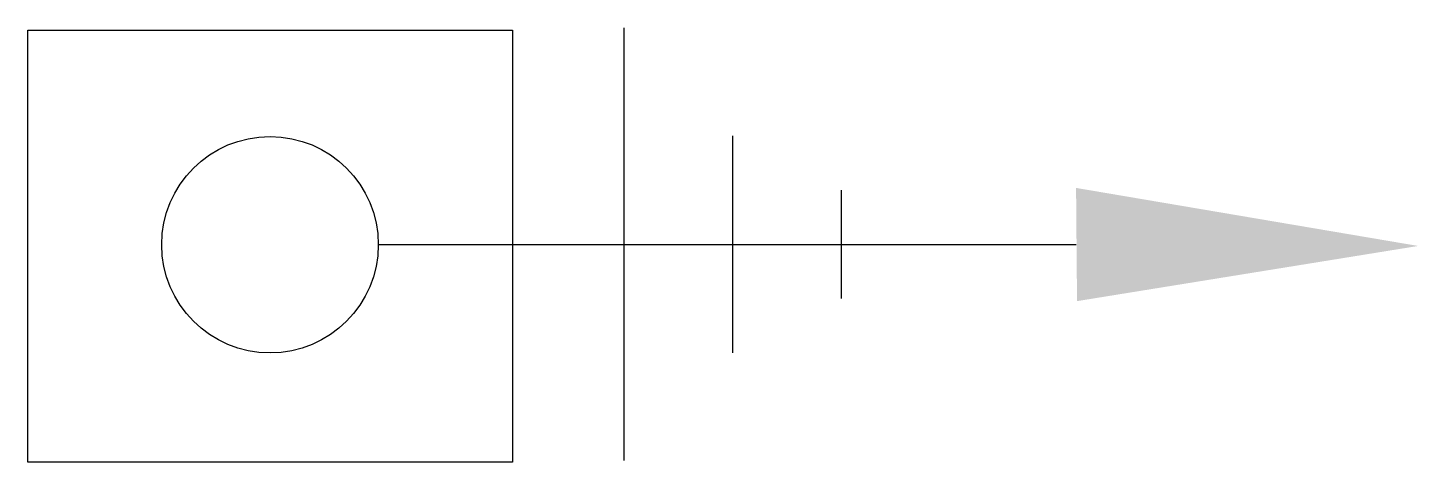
# Model space of a CAD drawing. Extents: x -1.72 to 8.14, y -1.54 to 1.54.
import ezdxf

# ---------------------------------------------------------------- set-up
doc = ezdxf.new("R2010")
doc.units = 0
doc.header["$LTSCALE"] = 0.2

msp = doc.modelspace()

# ---------------------------------------------------------------- linework, layer by layer
for p, q in [((2.5107, -1.5321), (2.5107, 1.5391)), ((3.2824, -0.7671), (3.2824, 0.7719)), ((4.0519, -0.3824), (4.0519, 0.3871)), ((0.7714, 0.0024), (5.7147, 0.0024))]:
    msp.add_line(p, q)
at = {"flags": 128}
msp.add_lwpolyline([(-1.7171, 1.5211), (1.7187, 1.5211), (1.7187, -1.5434), (-1.7171, -1.5434)], close=True, dxfattribs=at)
msp.add_circle((0, 0), 0.7679)
msp.add_solid([(5.7214, -0.4004), (5.7147, 0.4029), (8.1402, -0.0089)])

doc.saveas('drawing.dxf')
